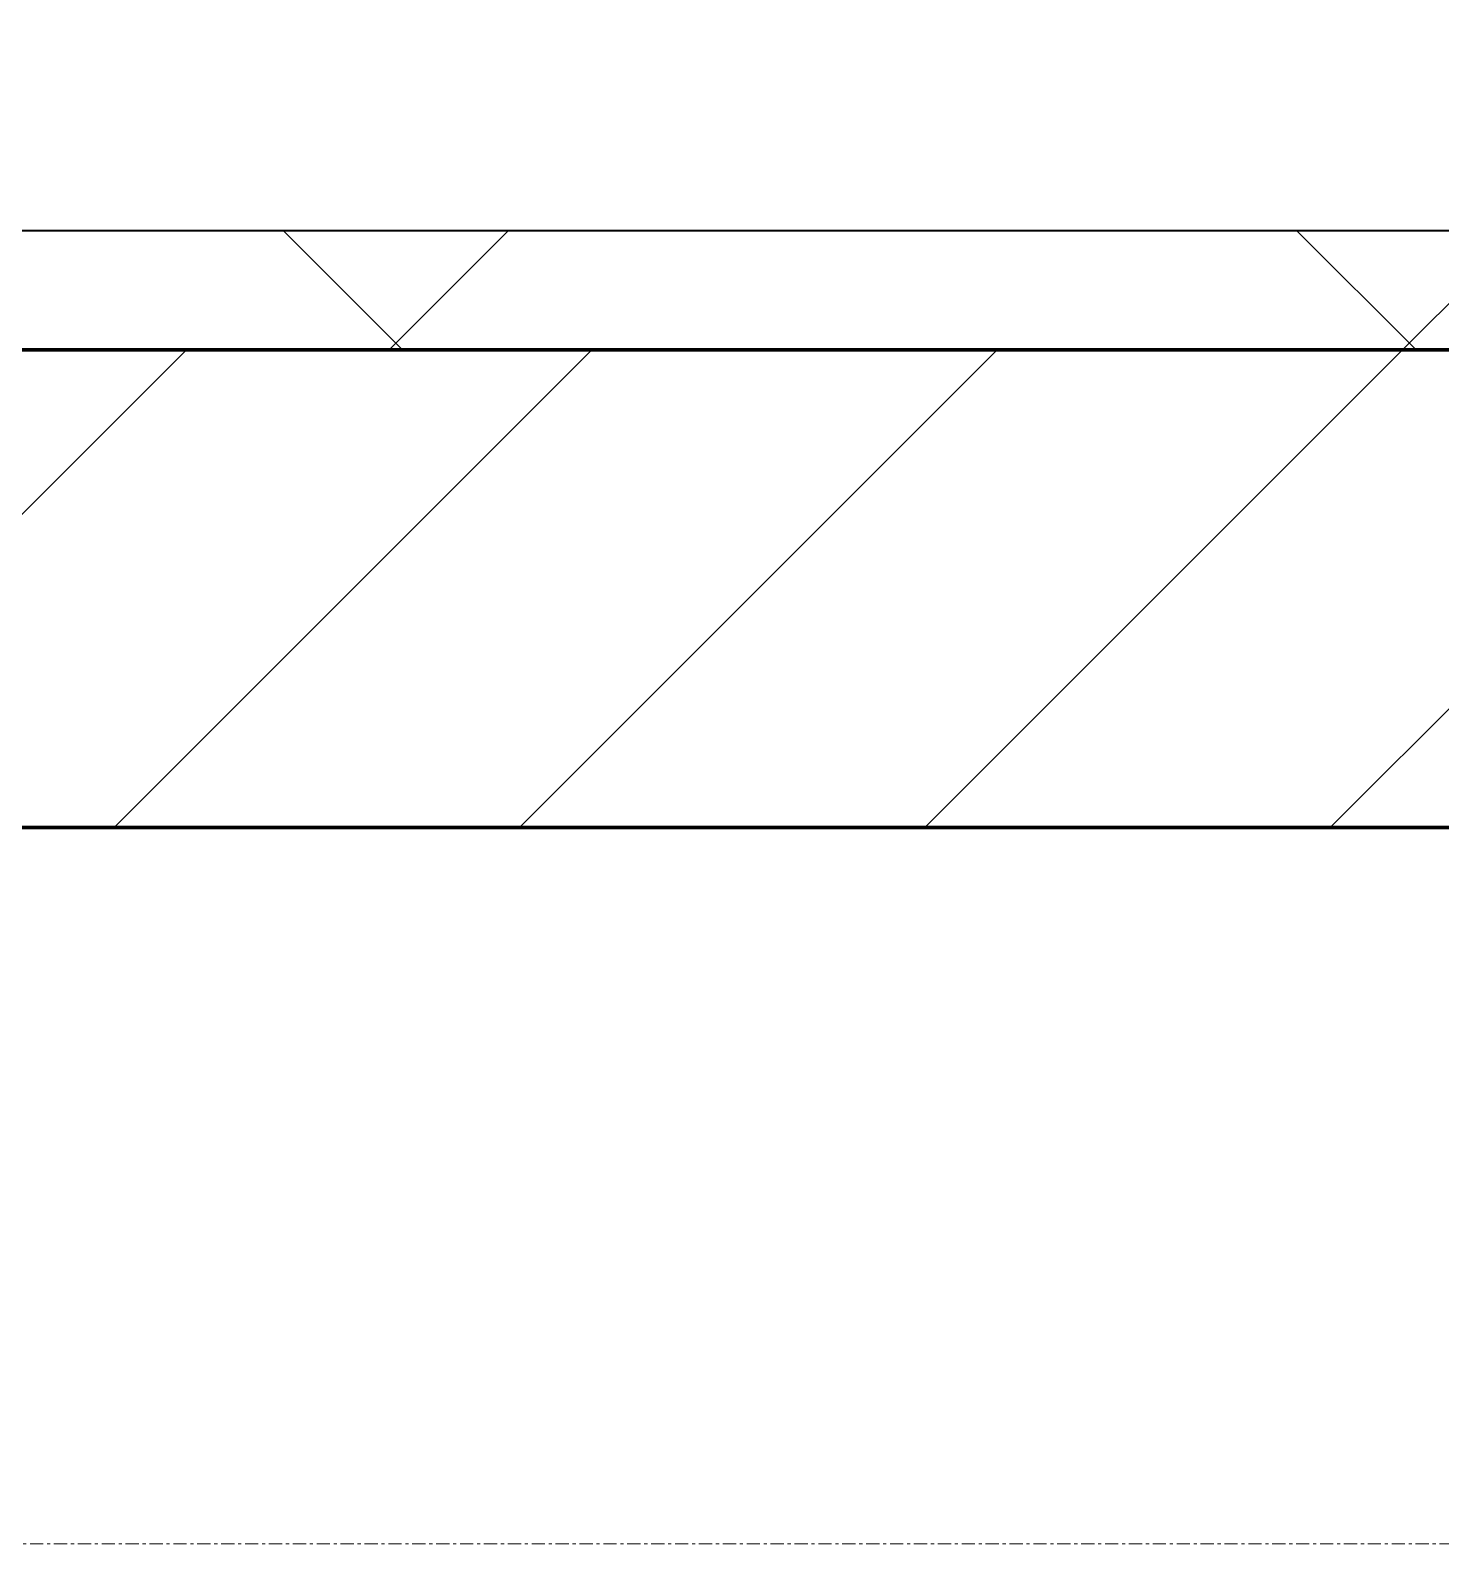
# Model space of a CAD drawing. Header units: millimetres. Extents: x -794334 to -714814, y -17806 to 22403.
# Drawn here: x -771465 to -770874, y -4321 to -3687 of the extents above; entities that cross this region are included whole.
import ezdxf
from ezdxf.xclip import XClip

# ---------------------------------------------------------------- set-up
doc = ezdxf.new("R2010")
doc.units = ezdxf.units.MM
doc.header["$XCLIPFRAME"] = 0
doc.linetypes.add('DPA_Grid _ Level 100', pattern=[10, 5.5, -1.6, 1.3, -1.6])
for name, color, linetype, lineweight in [('A-GLAZ-CURT', 2, 'Continuous', 9), ('A-WALL', 5, 'Continuous', 35), ('A-WALL-FNSH', 2, 'Continuous', 35), ('A-WALL-PATT', 1, 'Continuous', 35), ('S-GRID', 251, 'Continuous', 9), ('WALL-E', 2, 'Continuous', 35)]:
    doc.layers.add(name, color=color, linetype=linetype, lineweight=lineweight)
doc.layers.add('A11_ALU.SOLID SHEET', color=2, linetype='Continuous')

# ---------------------------------------------------------------- blocks, each defined once
blk = doc.blocks.new('*U804')
at = {"layer": 'S-GRID', "linetype": 'DPA_Grid _ Level 100'}
blk.add_line((57942.91, -7900), (-14128.88, -7900), dxfattribs=at)
blk = doc.blocks.new('PPLS-PP19_Custom Tile Pattern - Custom Tile Pattern-V129-4252-01 ENLARGED CONCOURSE LEVEL - REFLECTED CEILING PLAN - SHEET 3')
at = {"layer": 'A-GLAZ-CURT'}
for p, q in [((-300, 0), (300, 0)), ((300, 0), (-300, 0)), ((230.06, 0), (300, 0)), ((-300, -50), (300, -50)), ((300, -50), (-300, -50))]:
    blk.add_line(p, q, dxfattribs=at)
for points, knots in [([(159.07, 0), (159.13, 0), (160.84, 0), (165.21, 0), (174.15, 0), (185.98, 0), (208.82, 0), (219.42, 0), (230.06, 0)], [-115.643202, -115.643202, -115.643202, -115.643202, -114.681583, -87.660824, -65.295536, -41.623857, -24.459831, 0, 0, 0, 0]), ([(247.1, 0), (246.76, 0), (245.04, 0), (238.34, 0), (226.56, 0), (221.1, 0), (200.27, 0), (182.99, 0), (174.27, 0), (169.67, 0), (168.99, 0)], [-9649.085549, -9649.085549, -9649.085549, -9649.085549, -9581.591397, -9406.094246, -9221.510254, -9016.44624, -8717.832359, -8253.978395, -8152.463617, -8069.855175, -8069.855175, -8069.855175, -8069.855175]), ([(201.72, 0), (204.5, 0), (209.1, 0), (213.9, 0), (241.96, 0), (266.73, 0), (281.71, 0), (291.71, 0), (296.52, 0), (297.86, 0), (298.09, 0)], [-7548.867094, -7548.867094, -7548.867094, -7548.867094, -7289.299508, -7042.621073, -6582.165592, -6068.460911, -5766.029927, -5566.724884, -5280.360606, -5199.253518, -5199.253518, -5199.253518, -5199.253518]), ([(215.22, 0), (214.62, 0), (210.55, 0), (206.83, 0), (202.71, 0), (201.75, 0)], [-203.825446, -203.825446, -203.825446, -203.825446, -198.527383, -184.406837, -180.398796, -180.398796, -180.398796, -180.398796]), ([(300, 0), (286.53, 0), (254.22, 0), (220.84, 0), (203.62, 0), (202.77, 0)], [-285.253232, -285.253232, -285.253232, -285.253232, -244.693688, -187.987675, -185.029123, -185.029123, -185.029123, -185.029123]), ([(300, 0), (288.22, 0), (262, 0), (230.43, 0), (219.94, 0), (219.02, 0)], [-12528.858583, -12528.858583, -12528.858583, -12528.858583, -11905.454923, -11162.864862, -10856.732305, -10856.732305, -10856.732305, -10856.732305]), ([(219.9, 0), (220.86, 0), (227.84, 0), (242.06, 0), (246.54, 0), (246.96, 0)], [-10670.940496, -10670.940496, -10670.940496, -10670.940496, -10511.382485, -9925.173265, -9834.877357, -9834.877357, -9834.877357, -9834.877357]), ([(284.76, 0), (284.76, 0), (285.09, 0), (287.47, 0), (293.59, 0), (297.76, 0), (300, 0)], [-4110.630118, -4110.630118, -4110.630118, -4110.630118, -4053.389046, -3959.664717, -3862.421465, -3746.95702, -3746.95702, -3746.95702, -3746.95702]), ([(297.38, 0), (295.84, 0), (291.62, 0), (285.38, 0), (284.87, 0)], [-4803.172655, -4803.172655, -4803.172655, -4803.172655, -4358.271401, -4143.037883, -4143.037883, -4143.037883, -4143.037883])]:
    blk.add_open_spline(points, degree=3, knots=knots, dxfattribs=at)
blk = doc.blocks.new('PPLS-PP19_Custom Tile Pattern - Custom Tile Pattern-V130-4252-01 ENLARGED CONCOURSE LEVEL - REFLECTED CEILING PLAN - SHEET 3')
at = {"layer": 'A-GLAZ-CURT'}
for p, q in [((-300, 0), (300, 0)), ((300, 0), (-300, 0)), ((-293.07, 0), (-275.75, 0)), ((-275.75, 0), (-293.07, 0)), ((-222.32, 0), (-205, 0)), ((-205, 0), (-222.32, 0)), ((195.99, 0), (213.31, 0)), ((213.31, 0), (195.99, 0)), ((-300, -50), (300, -50)), ((300, -50), (-300, -50))]:
    blk.add_line(p, q, dxfattribs=at)
at = {"layer": 'A-GLAZ-CURT', "flags": 128}
for points in [[(-300, 0), (-291.56, 0), (-283.3, 0), (-275.2, 0), (-267.26, 0), (-259.45, 0), (-251.77, 0), (-244.2, 0), (-236.74, 0), (-229.36, 0), (-222.06, 0), (-214.83, 0), (-207.71, 0), (-200.76, 0), (-194.69, 0)], [(-125.17, 0), (-128.55, 0), (-134.16, 0), (-140.03, 0), (-145.5, 0), (-150.63, 0), (-155.53, 0), (-160.27, 0), (-164.95, 0), (-169.65, 0), (-174.47, 0), (-179.49, 0), (-184.81, 0), (-190.44, 0), (-196.37, 0), (-202.58, 0), (-209.04, 0), (-215.73, 0), (-222.63, 0), (-229.72, 0), (-236.97, 0), (-244.39, 0), (-251.96, 0), (-259.67, 0), (-267.51, 0), (-275.48, 0), (-283.55, 0), (-291.73, 0), (-300, 0)], [(-194.02, 0), (-187.54, 0), (-181.38, 0), (-175.58, 0), (-170.25, 0), (-165.64, 0), (-162.01, 0), (-159.53, 0), (-157.46, 0), (-154.52, 0), (-149.42, 0), (-141.84, 0), (-132.81, 0), (-126.56, 0)]]:
    blk.add_lwpolyline(points, dxfattribs=at)
at = {"layer": 'A-GLAZ-CURT'}
for points in [[(-300, 0), (-287.55, 0), (-275.31, 0), (-263.64, 0)], [(-126.75, 0), (-126.17, 0), (-125.64, 0), (-125.15, 0)], [(-118.78, 0), (-121.58, 0), (-123.87, 0), (-126.74, 0)], [(-63.63, 0), (-61.81, 0), (-60.05, 0), (-58.72, 0)], [(-39.84, 0), (-39.08, 0), (-38.11, 0), (-37.36, 0)], [(24.49, 0), (25.23, 0), (25.72, 0), (26.04, 0)], [(80.35, 0), (79.61, 0), (78.38, 0), (76.85, 0)], [(84.06, 0), (83.48, 0), (82.41, 0), (81.72, 0)], [(168.74, 0), (168.74, 0), (169.81, 0), (171.51, 0)], [(195.11, 0), (194.91, 0), (194.44, 0), (193.8, 0)]]:
    blk.add_open_spline(points, degree=3, dxfattribs=at)
for points, knots in [([(-262.92, 0), (-269.62, 0), (-281.69, 0), (-294.48, 0), (-300, 0)], [-14117.930795, -14117.930795, -14117.930795, -14117.930795, -13729.592194, -13439.944408, -13439.944408, -13439.944408, -13439.944408]), ([(-262.69, 0), (-262.72, 0), (-263.99, 0), (-264.9, 0), (-265.4, 0)], [-214.022907, -214.022907, -214.022907, -214.022907, -208.940337, 0, 0, 0, 0]), ([(-195, 0), (-201.23, 0), (-222.29, 0), (-245.21, 0), (-262.58, 0)], [-15570.758768, -15570.758768, -15570.758768, -15570.758768, -15131.813646, -14124.490685, -14124.490685, -14124.490685, -14124.490685]), ([(-262.56, 0), (-260.22, 0), (-226.73, 0), (-174.61, 0), (-129.95, 0), (-110.8, 0), (-99.5, 0), (-91.46, 0)], [-4637.168335, -4637.168335, -4637.168335, -4637.168335, -4502.809032, -2700.551212, -1002.059161, -460.363443, 0, 0, 0, 0]), ([(-194.69, 0), (-198.25, 0), (-212.91, 0), (-232.01, 0), (-254.12, 0), (-259.77, 0), (-261.69, 0)], [-1583.806494, -1583.806494, -1583.806494, -1583.806494, -1400.429864, -858.079193, -543.655514, -265.643949, -265.643949, -265.643949, -265.643949]), ([(-258.6, 0), (-257.91, 0), (-254.26, 0), (-241.25, 0), (-225.99, 0), (-213.1, 0), (-203.28, 0), (-197.46, 0), (-194.7, 0)], [-5722.54675, -5722.54675, -5722.54675, -5722.54675, -5657.471696, -5413.335975, -5017.494783, -4832.723979, -4666.091899, -4509.311628, -4509.311628, -4509.311628, -4509.311628]), ([(-194.71, 0), (-195.62, 0), (-204.93, 0), (-216.65, 0), (-231.26, 0), (-233.46, 0), (-234, 0)], [-1471.06835, -1471.06835, -1471.06835, -1471.06835, -1422.553702, -978.033455, -846.069444, -682.911962, -682.911962, -682.911962, -682.911962]), ([(-233.49, 0), (-233.44, 0), (-232.38, 0), (-230.74, 0), (-225.3, 0), (-223.63, 0)], [-455.274641, -455.274641, -455.274641, -455.274641, -440.605512, -119.536984, 0, 0, 0, 0]), ([(-223.63, 0), (-219.39, 0), (-206.17, 0), (-188.58, 0), (-169.02, 0), (-152.12, 0), (-136.84, 0), (-129.54, 0), (-127.42, 0), (-127.37, 0)], [-5463.295695, -5463.295695, -5463.295695, -5463.295695, -5161.076232, -4739.070012, -4465.409639, -4149.119819, -3839.893365, -3647.167523, -3642.19713, -3642.19713, -3642.19713, -3642.19713]), ([(-72.93, 0), (-75.51, 0), (-91.45, 0), (-129.67, 0), (-172.63, 0), (-194.7, 0)], [-19442.345229, -19442.345229, -19442.345229, -19442.345229, -18935.241197, -17136.203329, -15577.800829, -15577.800829, -15577.800829, -15577.800829]), ([(-133.82, 0), (-135.51, 0), (-137.8, 0), (-149.31, 0), (-162.01, 0), (-176.88, 0), (-188.86, 0), (-194.22, 0)], [-2731.647847, -2731.647847, -2731.647847, -2731.647847, -2418.507304, -2308.929706, -2113.765672, -1763.376603, -1479.642584, -1479.642584, -1479.642584, -1479.642584]), ([(-137.88, 0), (-140.56, 0), (-147.66, 0), (-147.69, 0), (-158.72, 0), (-174.02, 0), (-182.92, 0), (-191, 0), (-194.11, 0)], [-3187.727384, -3187.727384, -3187.727384, -3187.727384, -2919.378265, -2477.344047, -2237.412286, -2029.680487, -1755.085331, -1593.863692, -1593.863692, -1593.863692, -1593.863692]), ([(-193.87, 0), (-191.35, 0), (-182.86, 0), (-171.77, 0), (-158.7, 0), (-157.22, 0)], [-4493.543421, -4493.543421, -4493.543421, -4493.543421, -4349.945572, -4000.813434, -3840.635403, -3840.635403, -3840.635403, -3840.635403]), ([(-152.35, 0), (-151.03, 0), (-147.71, 0), (-143.57, 0), (-138.62, 0)], [-3494.978217, -3494.978217, -3494.978217, -3494.978217, -3371.022232, -3227.460399, -3227.460399, -3227.460399, -3227.460399]), ([(-127.99, 0), (-130.56, 0), (-137.15, 0), (-147.46, 0), (-150.03, 0), (-150.57, 0)], [-5691.037617, -5691.037617, -5691.037617, -5691.037617, -5508.838257, -5298.784692, -5196.16478, -5196.16478, -5196.16478, -5196.16478]), ([(-150.34, 0), (-150.07, 0), (-147.75, 0), (-142.89, 0), (-132.35, 0), (-126.89, 0)], [-4948.728362, -4948.728362, -4948.728362, -4948.728362, -4883.323924, -4440.880425, -4105.773454, -4105.773454, -4105.773454, -4105.773454]), ([(-26.75, 0), (-27.82, 0), (-36.18, 0), (-53.55, 0), (-78.2, 0), (-110.94, 0), (-130.52, 0), (-147.74, 0), (-149.07, 0)], [-8718.362214, -8718.362214, -8718.362214, -8718.362214, -8532.293389, -8073.216054, -7508.296369, -7004.680444, -6449.282163, -6277.220794, -6277.220794, -6277.220794, -6277.220794]), ([(-148.23, 0), (-146.94, 0), (-140.15, 0), (-137.28, 0), (-133.97, 0), (-129.01, 0), (-126.87, 0)], [-6162.058746, -6162.058746, -6162.058746, -6162.058746, -6017.569127, -5560.701257, -5364.112219, -5238.363756, -5238.363756, -5238.363756, -5238.363756]), ([(-86.16, 0), (-91.37, 0), (-104.13, 0), (-122.65, 0), (-139.03, 0), (-146.11, 0), (-146.95, 0)], [-1681.3698, -1681.3698, -1681.3698, -1681.3698, -1374.161226, -945.742622, -741.901385, -489.130243, -489.130243, -489.130243, -489.130243]), ([(-146.69, 0), (-146.59, 0), (-145.49, 0), (-137.33, 0), (-130.9, 0), (-127.78, 0)], [-420.34245, -420.34245, -420.34245, -420.34245, -406.956646, -290.263673, -70.057075, -70.057075, -70.057075, -70.057075]), ([(-127.41, 0), (-131.63, 0), (-133.16, 0), (-134.09, 0), (-134.15, 0)], [-8540.990293, -8540.990293, -8540.990293, -8540.990293, -8266.114998, -8246.473386, -8246.473386, -8246.473386, -8246.473386]), ([(-134.15, 0), (-133.32, 0), (-130.31, 0), (-117.33, 0), (-92.04, 0), (-74.02, 0), (-62.74, 0), (-60.36, 0), (-59.97, 0)], [-7657.439573, -7657.439573, -7657.439573, -7657.439573, -7293.749979, -6839.55839, -6236.997189, -5713.340575, -5140.470607, -5006.787413, -5006.787413, -5006.787413, -5006.787413]), ([(-120.13, 0), (-120.14, 0), (-120.24, 0), (-121.3, 0), (-129.25, 0), (-133.82, 0)], [-2933.992132, -2933.992132, -2933.992132, -2933.992132, -2920.575025, -2840.280255, -2731.647847, -2731.647847, -2731.647847, -2731.647847]), ([(-113.43, 0), (-113.44, 0), (-113.96, 0), (-119.73, 0), (-125.22, 0), (-126.69, 0), (-126.92, 0)], [-328.499627, -328.499627, -328.499627, -328.499627, -282.672656, -98.539552, -24.539552, -10.389573, -10.389573, -10.389573, -10.389573]), ([(-126.73, 0), (-125.43, 0), (-124.1, 0), (-123.43, 0), (-123.28, 0)], [-3621.555514, -3621.555514, -3621.555514, -3621.555514, -3488.92562, -3439.852845, -3439.852845, -3439.852845, -3439.852845]), ([(-126.5, 0), (-122.44, 0), (-108.71, 0), (-86.68, 0), (-63.44, 0), (-54.4, 0), (-48.53, 0), (-30.79, 0), (-18.03, 0), (2.21, 0), (8.3, 0), (9, 0)], [-5231.017328, -5231.017328, -5231.017328, -5231.017328, -4994.692869, -4542.524482, -4008.285538, -3689.699207, -3546.54457, -3315.260113, -2864.387349, -2439.246196, -2380.240335, -2380.240335, -2380.240335, -2380.240335]), ([(-125.75, 0), (-125.28, 0), (-120.38, 0), (-107.3, 0), (-90.42, 0), (-75.26, 0), (-68.41, 0), (-65.12, 0), (-63.63, 0)], [-4082.700899, -4082.700899, -4082.700899, -4082.700899, -4054.690705, -3793.097032, -3402.597032, -3144.956779, -3050.982048, -2969.237017, -2969.237017, -2969.237017, -2969.237017]), ([(-125.15, 0), (-124.93, 0), (-121.96, 0), (-113.01, 0), (-98.9, 0), (-85.29, 0), (-71.67, 0), (-65.93, 0), (-65.07, 0)], [-3362.7396, -3362.7396, -3362.7396, -3362.7396, -3342.215224, -3074.362186, -2902.289527, -2605.247022, -2322.099534, -2241.8264, -2241.8264, -2241.8264, -2241.8264]), ([(-122.08, 0), (-122.01, 0), (-121.69, 0), (-121.2, 0), (-120.88, 0)], [-3136.336417, -3136.336417, -3136.336417, -3136.336417, -3110.304437, -3035.164275, -3035.164275, -3035.164275, -3035.164275]), ([(-58.95, 0), (-59.73, 0), (-65.79, 0), (-81.23, 0), (-99.51, 0), (-114.02, 0), (-117.28, 0), (-118.78, 0)], [-1108.858888, -1108.858888, -1108.858888, -1108.858888, -1060.00838, -740.068933, -229.489605, -116.330425, 0, 0, 0, 0]), ([(-117.74, 0), (-117.19, 0), (-114.78, 0), (-113.43, 0), (-113.43, 0)], [-821.249067, -821.249067, -821.249067, -821.249067, -394.672656, -330.879064, -330.879064, -330.879064, -330.879064]), ([(-36.62, 0), (-36.62, 0), (-40.35, 0), (-44.32, 0), (-58.97, 0), (-85.2, 0), (-107.61, 0), (-116.56, 0), (-117.56, 0)], [-4069.478503, -4069.478503, -4069.478503, -4069.478503, -3858.647035, -3538.256648, -2842.901703, -2193.204658, -1433.981041, -985.49888, -985.49888, -985.49888, -985.49888]), ([(-115.82, 0), (-114.96, 0), (-110.41, 0), (-96.78, 0), (-71.33, 0), (-42.53, 0), (-12.78, 0), (2.52, 0), (7.3, 0), (8.3, 0)], [-5724.064692, -5724.064692, -5724.064692, -5724.064692, -5430.283136, -5103.229623, -4799.173296, -4065.652676, -3589.737505, -3285.047089, -3166.503872, -3166.503872, -3166.503872, -3166.503872]), ([(-58.94, 0), (-63.37, 0), (-76.01, 0), (-94, 0), (-112.01, 0), (-114.94, 0), (-115.63, 0)], [-1445.037691, -1445.037691, -1445.037691, -1445.037691, -1208.454564, -789.402658, -501.969187, -243.577221, -243.577221, -243.577221, -243.577221]), ([(-91.46, 0), (-90.09, 0), (-84.7, 0), (-77.43, 0), (-72.73, 0), (-72.64, 0), (-72.64, 0)], [-19832.387487, -19832.387487, -19832.387487, -19832.387487, -19753.885894, -19541.04734, -19478.625389, -19471.062469, -19471.062469, -19471.062469, -19471.062469]), ([(-63.96, 0), (-64.13, 0), (-72.5, 0), (-80.63, 0), (-86.16, 0)], [-2171.769325, -2171.769325, -2171.769325, -2171.769325, -2007.031671, -1681.3698, -1681.3698, -1681.3698, -1681.3698]), ([(-59.38, 0), (-62.07, 0), (-71.8, 0), (-77.83, 0), (-82.66, 0), (-83.28, 0), (-83.28, 0)], [-2144.571912, -2144.571912, -2144.571912, -2144.571912, -2006.592567, -1646.621388, -1424.436217, -1393.971743, -1393.971743, -1393.971743, -1393.971743]), ([(-83.28, 0), (-83.28, 0), (-82.91, 0), (-76.14, 0), (-62.97, 0), (-48.14, 0), (-36.49, 0), (-33.57, 0), (-29.94, 0), (-28.57, 0)], [-1393.4169, -1393.4169, -1393.4169, -1393.4169, -1353.722004, -1274.333717, -1073.56893, -651.549973, -296.515819, -83.513472, 0, 0, 0, 0]), ([(-66.39, 0), (-66.39, 0), (-64.39, 0), (-61.5, 0), (-59.27, 0)], [-2493.31794, -2493.31794, -2493.31794, -2493.31794, -2315.303971, -1998.57939, -1998.57939, -1998.57939, -1998.57939]), ([(-59.05, 0), (-62.75, 0), (-65.98, 0), (-66.37, 0), (-66.38, 0)], [-2816.805416, -2816.805416, -2816.805416, -2816.805416, -2542.574734, -2498.224237, -2498.224237, -2498.224237, -2498.224237]), ([(-58.98, 0), (-57.73, 0), (-49.77, 0), (-34.42, 0), (-29.82, 0), (-29.19, 0)], [-1984.554116, -1984.554116, -1984.554116, -1984.554116, -1809.437387, -963.711516, -666.19313, -666.19313, -666.19313, -666.19313]), ([(-29.03, 0), (-33.97, 0), (-43.74, 0), (-53.65, 0), (-58.76, 0), (-58.95, 0)], [-2680.714891, -2680.714891, -2680.714891, -2680.714891, -2413.671296, -2161.752162, -2151.914724, -2151.914724, -2151.914724, -2151.914724]), ([(-58.83, 0), (-58.37, 0), (-57.29, 0), (-54.23, 0), (-46.33, 0), (-42.62, 0), (-41.76, 0)], [-4859.52896, -4859.52896, -4859.52896, -4859.52896, -4680.891996, -4469.85053, -4321.566175, -4270.495146, -4270.495146, -4270.495146, -4270.495146]), ([(-36.33, 0), (-36.43, 0), (-37.27, 0), (-45.02, 0), (-46.05, 0), (-54.03, 0), (-58.72, 0)], [-1855.773136, -1855.773136, -1855.773136, -1855.773136, -1810.870157, -1672.078046, -1405.135169, -1113.463882, -1113.463882, -1113.463882, -1113.463882]), ([(31.18, 0), (25.97, 0), (11.99, 0), (-16.92, 0), (-42.17, 0), (-56.38, 0), (-58.46, 0)], [-4496.803627, -4496.803627, -4496.803627, -4496.803627, -4222.080604, -3745.412743, -2981.410125, -2831.320802, -2831.320802, -2831.320802, -2831.320802]), ([(9.05, 0), (8.87, 0), (7.47, 0), (2.57, 0), (-12.23, 0), (-25.64, 0), (-40, 0), (-51.76, 0), (-57.92, 0), (-58.02, 0)], [-2908.698991, -2908.698991, -2908.698991, -2908.698991, -2882.788014, -2720.818881, -2518.50168, -2125.455881, -1792.521578, -1466.981642, -1461.463326, -1461.463326, -1461.463326, -1461.463326]), ([(-57.86, 0), (-56.63, 0), (-54.37, 0), (-45.2, 0), (-40.79, 0), (-40.46, 0), (-40.44, 0)], [-2845.518808, -2845.518808, -2845.518808, -2845.518808, -2734.127174, -2474.780881, -2410.990208, -2350.645972, -2350.645972, -2350.645972, -2350.645972]), ([(-51.83, 0), (-51.83, 0), (-51.78, 0), (-47.4, 0), (-46.01, 0), (-40.22, 0), (-36.78, 0)], [-632.814994, -632.814994, -632.814994, -632.814994, -627.965721, -508.377888, -260.442412, 0, 0, 0, 0]), ([(8.2, 0), (4.7, 0), (-5.3, 0), (-20.62, 0), (-32.81, 0), (-44.85, 0), (-51.43, 0), (-51.79, 0)], [-1805.750466, -1805.750466, -1805.750466, -1805.750466, -1617.263037, -1290.787923, -1039.307308, -819.71621, -644.910881, -644.910881, -644.910881, -644.910881]), ([(-41.76, 0), (-39.9, 0), (-37.72, 0), (-36.92, 0), (-36.77, 0)], [-4270.495146, -4270.495146, -4270.495146, -4270.495146, -4161.040818, -4106.245333, -4106.245333, -4106.245333, -4106.245333]), ([(-36.78, 0), (-32.43, 0), (-19.22, 0), (-3.57, 0), (6.95, 0), (7.91, 0)], [-6191.144455, -6191.144455, -6191.144455, -6191.144455, -5862.463379, -5340.621928, -5288.269222, -5288.269222, -5288.269222, -5288.269222]), ([(-36.29, 0), (-36.29, 0), (-34.66, 0), (-28.88, 0), (-26.95, 0), (-26.54, 0)], [-9150.272121, -9150.272121, -9150.272121, -9150.272121, -9057.163041, -8919.836787, -8834.607043, -8834.607043, -8834.607043, -8834.607043]), ([(8.53, 0), (6.69, 0), (-2.7, 0), (-16.58, 0), (-34.76, 0), (-36.04, 0)], [-9997.055338, -9997.055338, -9997.055338, -9997.055338, -9884.23066, -9424.652049, -9182.880979, -9182.880979, -9182.880979, -9182.880979]), ([(-33.34, 0), (-33.34, 0), (-32.93, 0), (-31.16, 0), (-30.52, 0)], [-2415.024266, -2415.024266, -2415.024266, -2415.024266, -2357.633367, -2323.618664, -2323.618664, -2323.618664, -2323.618664]), ([(8.93, 0), (6.28, 0), (-3.07, 0), (-17.84, 0), (-30.57, 0), (-31.82, 0), (-32, 0)], [-3468.944303, -3468.944303, -3468.944303, -3468.944303, -3333.063701, -2994.501669, -2698.150104, -2614.070998, -2614.070998, -2614.070998, -2614.070998]), ([(-30.76, 0), (-30.73, 0), (-29.99, 0), (-23.47, 0), (-15.75, 0), (-15.19, 0)], [-54176.191683, -54176.191683, -54176.191683, -54176.191683, -54157.274271, -53749.15266, -53717.791567, -53717.791567, -53717.791567, -53717.791567]), ([(-30.52, 0), (-27.11, 0), (-17.83, 0), (5.99, 0), (22.06, 0), (37.44, 0), (45.92, 0), (57.76, 0), (64.47, 0), (72.74, 0), (75.22, 0), (76.03, 0), (76.21, 0)], [-2323.618664, -2323.618664, -2323.618664, -2323.618664, -2142.497158, -1716.209403, -1206.526904, -1089.329421, -901.315459, -753.071572, -495.328968, -421.953223, -334.951786, -290.452333, -290.452333, -290.452333, -290.452333]), ([(-13, 0), (-14.35, 0), (-17.68, 0), (-25.97, 0), (-29.52, 0), (-30.21, 0)], [-55207.591944, -55207.591944, -55207.591944, -55207.591944, -54789.006179, -54461.685999, -54290.791712, -54290.791712, -54290.791712, -54290.791712]), ([(8.33, 0), (8.19, 0), (7.18, 0), (0.32, 0), (-13.89, 0), (-24.92, 0), (-29.03, 0)], [-3574.286521, -3574.286521, -3574.286521, -3574.286521, -3526.962355, -3285.499107, -2903.012179, -2680.714891, -2680.714891, -2680.714891, -2680.714891]), ([(-28.98, 0), (-28.66, 0), (-27.39, 0), (-24.45, 0), (-22.56, 0)], [-166.548282, -166.548282, -166.548282, -166.548282, -102.06493, 0, 0, 0, 0]), ([(-28.57, 0), (-26.93, 0), (-20.29, 0), (-11.45, 0), (0.25, 0), (7.06, 0), (8.93, 0)], [-5361.429781, -5361.429781, -5361.429781, -5361.429781, -5261.36855, -5050.479954, -4785.90057, -4686.395162, -4686.395162, -4686.395162, -4686.395162]), ([(-22.56, 0), (-20.27, 0), (-17.03, 0), (-11.36, 0), (-7.66, 0), (-6.6, 0), (-6.44, 0)], [-56468.192263, -56468.192263, -56468.192263, -56468.192263, -56344.022017, -56303.229861, -56166.290093, -56124.392176, -56124.392176, -56124.392176, -56124.392176]), ([(-15.19, 0), (-13.07, 0), (-2.81, 0), (7.77, 0), (8.92, 0)], [-461.142613, -461.142613, -461.142613, -461.142613, -429.606584, -425.750094, -425.750094, -425.750094, -425.750094]), ([(-6.54, 0), (-6.73, 0), (-7.2, 0), (-7.6, 0), (-7.79, 0)], [-56009.792147, -56009.792147, -56009.792147, -56009.792147, -55949.290093, -55895.192118, -55895.192118, -55895.192118, -55895.192118]), ([(-2.63, 0), (-2.47, 0), (-1.22, 0), (3.53, 0), (8.25, 0), (8.79, 0)], [-226.825321, -226.825321, -226.825321, -226.825321, -220.269177, -206.416616, -204.687059, -204.687059, -204.687059, -204.687059]), ([(103.09, 0), (101.08, 0), (86.31, 0), (63.34, 0), (35.84, 0), (12, 0), (3.08, 0), (-1.67, 0), (-2.25, 0)], [-375.435014, -375.435014, -375.435014, -375.435014, -369.147452, -330.153101, -307.516438, -285.83788, -246.234814, -234.646884, -234.646884, -234.646884, -234.646884]), ([(8.92, 0), (21.77, 0), (44.68, 0), (70.92, 0), (82.12, 0), (83.66, 0)], [-5270.073174, -5270.073174, -5270.073174, -5270.073174, -4573.028122, -4094.177415, -3869.465285, -3869.465285, -3869.465285, -3869.465285]), ([(30.82, 0), (29.27, 0), (22.05, 0), (14.76, 0), (8.93, 0)], [-10462.034656, -10462.034656, -10462.034656, -10462.034656, -10363.088938, -10005.110653, -10005.110653, -10005.110653, -10005.110653]), ([(76.63, 0), (74.8, 0), (67.65, 0), (53.52, 0), (37, 0), (24.07, 0), (16.08, 0), (10.91, 0), (8.95, 0)], [-3095.572228, -3095.572228, -3095.572228, -3095.572228, -2950.589685, -2634.532728, -2313.748533, -2106.613311, -1925.670641, -1819.179977, -1819.179977, -1819.179977, -1819.179977]), ([(9.05, 0), (19.65, 0), (41.61, 0), (65.03, 0), (76.75, 0)], [-425.607381, -425.607381, -425.607381, -425.607381, -390.253598, -354.536918, -354.536918, -354.536918, -354.536918]), ([(9.21, 0), (9.59, 0), (9.97, 0), (10.14, 0), (10.18, 0)], [-3126.189943, -3126.189943, -3126.189943, -3126.189943, -3066.359526, -3044.715262, -3044.715262, -3044.715262, -3044.715262]), ([(9.48, 0), (12.7, 0), (15.95, 0), (22.91, 0), (31, 0), (39.04, 0), (51.19, 0), (58.74, 0), (61.34, 0), (61.45, 0)], [-2366.412601, -2366.412601, -2366.412601, -2366.412601, -2084.094819, -1956.422387, -1818.904206, -1645.594513, -1443.202566, -1228.752106, -1120.932285, -1120.932285, -1120.932285, -1120.932285]), ([(24.69, 0), (24.54, 0), (20.99, 0), (15.48, 0), (10.8, 0), (9.63, 0)], [-4368.572414, -4368.572414, -4368.572414, -4368.572414, -4306.476363, -4080.000647, -3772.857994, -3772.857994, -3772.857994, -3772.857994]), ([(70.61, 0), (66.16, 0), (55.8, 0), (39.61, 0), (27.02, 0), (15.37, 0), (9.89, 0)], [-4647.237329, -4647.237329, -4647.237329, -4647.237329, -4326.416877, -4098.545751, -3766.694881, -3485.427997, -3485.427997, -3485.427997, -3485.427997]), ([(10.05, 0), (11.7, 0), (17.04, 0), (22.54, 0), (24.49, 0)], [-203.360633, -203.360633, -203.360633, -203.360633, -198.214427, -187.717507, -187.717507, -187.717507, -187.717507]), ([(10.05, 0), (11.37, 0), (15.56, 0), (21.24, 0), (24.62, 0), (24.72, 0), (24.72, 0)], [-4666.429624, -4666.429624, -4666.429624, -4666.429624, -4596.498881, -4445.288762, -4384.376941, -4376.041937, -4376.041937, -4376.041937, -4376.041937]), ([(18.16, 0), (19.15, 0), (24.25, 0), (25.66, 0), (26.12, 0)], [-5700.113719, -5700.113719, -5700.113719, -5700.113719, -5554.232259, -5302.431367, -5302.431367, -5302.431367, -5302.431367]), ([(114.39, 0), (114.2, 0), (112.08, 0), (105.42, 0), (92.38, 0), (85.59, 0), (74.4, 0), (62.26, 0), (51.85, 0), (43.81, 0), (29.53, 0), (20.67, 0), (18.85, 0), (18.16, 0)], [-8148.58938, -8148.58938, -8148.58938, -8148.58938, -8105.191388, -7723.759874, -7531.75727, -7135.649961, -6924.452779, -6738.82075, -6548.303034, -6314.283804, -6135.05769, -5972.647715, -5832.674503, -5832.674503, -5832.674503, -5832.674503]), ([(27.44, 0), (27.9, 0), (29.54, 0), (38.07, 0), (53.39, 0), (71.67, 0), (84.83, 0), (86.01, 0), (92.51, 0), (94.33, 0)], [-5037.309798, -5037.309798, -5037.309798, -5037.309798, -4887.603822, -4705.298446, -4353.683244, -3960.84581, -3759.045785, -3336.541051, -2783.776468, -2783.776468, -2783.776468, -2783.776468]), ([(27.89, 0), (29.09, 0), (33.4, 0), (48.37, 0), (71.92, 0), (100.57, 0), (116.36, 0), (128.63, 0), (128.95, 0)], [-147.777612, -147.777612, -147.777612, -147.777612, -135.792042, -118.513713, -97.899267, -63.759246, -39.050993, -35.895543, -35.895543, -35.895543, -35.895543]), ([(53.18, 0), (53.06, 0), (52.22, 0), (44.99, 0), (36.46, 0), (30.82, 0)], [-622.740158, -622.740158, -622.740158, -622.740158, -566.066452, -360.610861, 0, 0, 0, 0]), ([(136.44, 0), (121.66, 0), (86.93, 0), (51.16, 0), (31.18, 0)], [-106.750556, -106.750556, -106.750556, -106.750556, -59.610984, 0, 0, 0, 0]), ([(76.29, 0), (73.88, 0), (66.87, 0), (57.82, 0), (46.51, 0), (41.18, 0), (36.02, 0), (35.54, 0), (35.54, 0)], [-366.257734, -366.257734, -366.257734, -366.257734, -357.622665, -341.267687, -334.000314, -326.15566, -319.318397, -317.489778, -317.489778, -317.489778, -317.489778]), ([(36.29, 0), (37.77, 0), (48.82, 0), (64.79, 0), (95.91, 0), (124.45, 0), (132.42, 0), (134.6, 0)], [-314.598523, -314.598523, -314.598523, -314.598523, -305.899624, -287.17622, -249.500363, -194.761443, -152.241002, -152.241002, -152.241002, -152.241002]), ([(61.47, 0), (61.47, 0), (61.21, 0), (54.61, 0), (53.71, 0), (53.56, 0)], [-1113.311073, -1113.311073, -1113.311073, -1113.311073, -1096.402191, -891.204116, -747.28819, -747.28819, -747.28819, -747.28819]), ([(76.22, 0), (75.58, 0), (73.64, 0), (71.05, 0), (70.61, 0)], [-193.634889, -193.634889, -193.634889, -193.634889, -31.537676, 0, 0, 0, 0]), ([(76.8, 0), (79.48, 0), (100.17, 0), (120.63, 0), (138.28, 0), (138.53, 0)], [-354.488349, -354.488349, -354.488349, -354.488349, -346.313304, -291.370682, -290.5735, -290.5735, -290.5735, -290.5735]), ([(168.37, 0), (167.68, 0), (162.47, 0), (147.02, 0), (111.76, 0), (86.58, 0), (76.8, 0)], [-543.375029, -543.375029, -543.375029, -543.375029, -530.793311, -458.593899, -401.860199, -366.863685, -366.863685, -366.863685, -366.863685]), ([(94.4, 0), (94.4, 0), (94.64, 0), (99.11, 0), (108.97, 0), (120.79, 0), (139.94, 0), (163.31, 0), (185.23, 0), (193.62, 0), (194.69, 0), (194.79, 0)], [-2348.345796, -2348.345796, -2348.345796, -2348.345796, -2310.419338, -2233.599744, -2052.234781, -1843.028543, -1530.39897, -1095.004608, -529.74427, -295.064701, -265.121568, -265.121568, -265.121568, -265.121568]), ([(129.02, 0), (129.02, 0), (124.41, 0), (122.35, 0), (114.96, 0), (108.04, 0), (103.09, 0)], [-35.386604, -35.386604, -35.386604, -35.386604, -31.430235, -22.807238, -15.488593, 0, 0, 0, 0]), ([(157.9, 0), (156.77, 0), (151.67, 0), (143.29, 0), (134.04, 0), (126.24, 0), (118.6, 0), (114.23, 0), (111.98, 0), (105.66, 0), (105.23, 0), (105.23, 0)], [-10292.955006, -10292.955006, -10292.955006, -10292.955006, -10098.273015, -9847.788484, -9677.714971, -9567.007022, -9453.21225, -9220.200448, -9012.77275, -8966.157302, -8929.495943, -8929.495943, -8929.495943, -8929.495943]), ([(105.26, 0), (105.52, 0), (111.01, 0), (112.65, 0), (113.59, 0)], [-8920.561005, -8920.561005, -8920.561005, -8920.561005, -8814.835624, -8577.462505, -8577.462505, -8577.462505, -8577.462505]), ([(128.58, 0), (128.8, 0), (130.16, 0), (136.48, 0), (142.12, 0), (144.67, 0)], [-633.326174, -633.326174, -633.326174, -633.326174, -627.736123, -618.981161, -611.637406, -611.637406, -611.637406, -611.637406]), ([(137.1, 0), (136, 0), (133.64, 0), (129.87, 0), (129.11, 0)], [-670.405967, -670.405967, -670.405967, -670.405967, -651.020627, -640.742133, -640.742133, -640.742133, -640.742133]), ([(145.25, 0), (148.36, 0), (154.47, 0), (161.24, 0), (162.19, 0), (162.75, 0)], [-611.078298, -611.078298, -611.078298, -611.078298, -602.094757, -592.980799, -581.414464, -581.414464, -581.414464, -581.414464]), ([(193.8, 0), (193.33, 0), (190.11, 0), (183.13, 0), (171, 0), (161.95, 0), (161.28, 0), (158.35, 0), (157.85, 0), (157.77, 0)], [-11665.349007, -11665.349007, -11665.349007, -11665.349007, -11565.880756, -11105.624034, -10839.086983, -10768.332124, -10666.779182, -10580.760289, -10550.278881, -10550.278881, -10550.278881, -10550.278881]), ([(300, 0), (286.53, 0), (254.22, 0), (207.11, 0), (177.41, 0), (159.34, 0), (158.33, 0), (158.3, 0)], [-285.253232, -285.253232, -285.253232, -285.253232, -244.693688, -187.987675, -143.776725, -129.632772, -123.352749, -123.352749, -123.352749, -123.352749]), ([(159.07, 0), (159.13, 0), (160.84, 0), (165.21, 0), (174.15, 0), (185.98, 0), (208.82, 0), (219.42, 0), (230.06, 0)], [-115.643202, -115.643202, -115.643202, -115.643202, -114.681583, -87.660824, -65.295536, -41.623857, -24.459831, 0, 0, 0, 0]), ([(162.75, 0), (165.4, 0), (170.91, 0), (172.61, 0), (172.61, 0)], [-111.264224, -111.264224, -111.264224, -111.264224, -56.742688, -19.085662, -19.085662, -19.085662, -19.085662]), ([(247.1, 0), (246.76, 0), (245.04, 0), (238.34, 0), (226.56, 0), (221.1, 0), (200.27, 0), (182.99, 0), (174.27, 0), (169.67, 0), (168.99, 0)], [-9649.085549, -9649.085549, -9649.085549, -9649.085549, -9581.591397, -9406.094246, -9221.510254, -9016.44624, -8717.832359, -8253.978395, -8152.463617, -8069.855175, -8069.855175, -8069.855175, -8069.855175]), ([(215.22, 0), (214.62, 0), (210.55, 0), (203.98, 0), (187.54, 0), (175.3, 0), (169.49, 0)], [-203.825446, -203.825446, -203.825446, -203.825446, -198.527383, -184.406837, -162.427601, -142.916156, -142.916156, -142.916156, -142.916156]), ([(171.51, 0), (176.48, 0), (193.23, 0), (201.73, 0), (208.81, 0), (213.9, 0), (241.96, 0), (266.73, 0), (281.71, 0), (291.71, 0), (296.52, 0), (297.86, 0), (298.09, 0)], [-7971.819559, -7971.819559, -7971.819559, -7971.819559, -7784.112253, -7606.717214, -7289.299508, -7042.621073, -6582.165592, -6068.460911, -5766.029927, -5566.724884, -5280.360606, -5199.253518, -5199.253518, -5199.253518, -5199.253518]), ([(172.07, 0), (177.66, 0), (187.87, 0), (201.08, 0), (207.47, 0), (213.96, 0), (215.11, 0)], [-255.364076, -255.364076, -255.364076, -255.364076, -237.955587, -223.92608, -215.862851, -208.75215, -208.75215, -208.75215, -208.75215])]:
    blk.add_open_spline(points, degree=3, knots=knots, dxfattribs=at)
blk = doc.blocks.new('*U1029')
at = {"layer": 'A-GLAZ-CURT'}
for name, p in [('PPLS-PP19_Custom Tile Pattern - Custom Tile Pattern-V129-4252-01 ENLARGED CONCOURSE LEVEL - REFLECTED CEILING PLAN - SHEET 3', (7202.37, -7350)), ('PPLS-PP19_Custom Tile Pattern - Custom Tile Pattern-V130-4252-01 ENLARGED CONCOURSE LEVEL - REFLECTED CEILING PLAN - SHEET 3', (7802.37, -7350))]:
    blk.add_blockref(name, p, dxfattribs=at)
blk = doc.blocks.new('*U1630')
blk.add_lwpolyline([(22690, -750), (19166.45, -750), (19116.45, -700), (18966.44, -550), (-101025.39, -550), (-101025.39, -6704.96), (-96300, -6704.96), (-96300, -7350), (-94497.63, -7350), (17250, -7350), (17250, -6849.96), (18300, -6849.96), (22690, -6849.96)], close=True)

msp = doc.modelspace()

# ---------------------------------------------------------------- block references
at = {"layer": 'A11_ALU.SOLID SHEET'}
ref = msp.add_blockref('*U1630', (-744681.24, 3579.02), dxfattribs=at)
XClip(ref).set_block_clipping_path([(-45802.4668593339, -9620.0029952967), (23702.8690583039, 10334.9999958097)])

# ---------------------------------------------------------------- next in the draw order: hatches: boundary and pattern name
at = {"layer": 'A-WALL-PATT', "lineweight": 9}
h = msp.add_hatch(dxfattribs=at)
h.set_pattern_fill('FP_5', color=256, style=0, pattern_type=2)
h.set_pattern_definition([(45, (0, 0), (-212.13203, 212.13203), []), (135, (0, 0), (-212.13203, -212.13203), [])])
h.paths.add_polyline_path([(-727630.24, -3820.98), (-727382.37, -3820.98), (-727382.37, -3770.98), (-790483.7, -3770.98), (-790483.7, -3820.98), (-727766, -3820.98)])
h = msp.add_hatch(dxfattribs=at)
h.set_pattern_fill('FP_2', color=256, style=0, pattern_type=2)
h.set_pattern_definition([(45, (0, 0), (-84.852814, 84.852814), [])])
h.paths.add_polyline_path([(-727382.37, -4020.98), (-727382.37, -3820.98), (-790483.7, -3820.98), (-790483.7, -4020.98), (-727494.49, -4020.98)])

# ---------------------------------------------------------------- next in the draw order: linework, layer by layer
at = {"layer": 'A-WALL', "color": 7, "lineweight": 70}
for p, q in [((-773180, -3820.98), (-770780, -3820.98)), ((-770780, -3820.98), (-773180, -3820.98)), ((-770780, -4020.98), (-773180, -4020.98))]:
    msp.add_line(p, q, dxfattribs=at)
at = {"layer": 'A-WALL-FNSH', "color": 250}
msp.add_line((-773180, -3770.98), (-770780, -3770.98), dxfattribs=at)
at = {"layer": 'WALL-E'}
for p, q in [((-727382.37, -4020.98), (-790483.7, -4020.98)), ((-790483.7, -4020.98), (-727382.37, -4020.98))]:
    msp.add_line(p, q, dxfattribs=at)

# ---------------------------------------------------------------- next in the draw order: block references
for name in ['*U804', '*U1029']:
    msp.add_blockref(name, (-778882.37, 3579.02))

doc.saveas('drawing.dxf')
